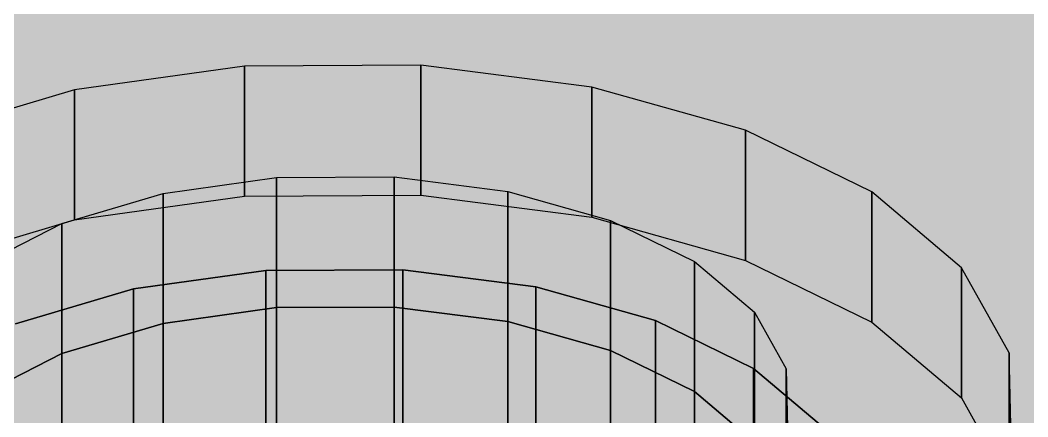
# Model space of a CAD drawing. Header units: millimetres. Extents: x 50 to 612415, y 2 to 4150.
# Drawn here: x 482928.77 to 482949.99, y 1801.54 to 1809.9 of the extents above; entities that cross this region are included whole.
import ezdxf

# ---------------------------------------------------------------- set-up
doc = ezdxf.new("R2010")
doc.units = ezdxf.units.MM
doc.layers.add('HATCH', color=8, linetype='Continuous', lineweight=9)
doc.layers.add('OUTLINE', color=7, linetype='Continuous', lineweight=25)

msp = doc.modelspace()

# ---------------------------------------------------------------- hatches: boundary and pattern name
at = {"layer": 'HATCH', "true_color": 0xccae87}
for points in [[(482234.576, 2327.262), (482730.609, 1881.976), (482942.153, 1803.574)], [(482234.576, 2327.262), (482942.153, 1803.574), (482944.219, 1802.564)], [(482234.576, 2327.262), (482944.219, 1802.564), (483157.235, 1722.918)], [(482942.153, 1798.096), (482730.609, 1876.498), (482234.576, 2321.783)], [(482944.219, 1797.085), (482942.153, 1798.096), (482234.576, 2321.783)], [(483157.235, 1717.44), (482944.219, 1797.085), (482234.576, 2321.783)], [(482150.778, 2160.098), (482727.071, 1878.751), (482942.153, 1798.096)], [(482150.778, 2160.098), (482942.153, 1798.096), (483157.235, 1717.44)], [(482150.778, 2160.098), (483157.235, 1717.44), (483372.318, 1636.784)], [(482150.778, 2153.25), (482942.153, 1791.248), (483157.235, 1710.592)], [(483157.235, 1710.592), (482942.153, 1791.248), (482150.778, 2153.25)], [(482150.778, 2153.25), (483157.235, 1710.592), (483372.318, 1629.936)], [(483372.318, 1629.936), (483157.235, 1710.592), (482150.778, 2153.25)], [(482150.778, 2150.511), (482942.153, 1788.508), (483157.235, 1707.853)], [(483157.235, 1707.853), (482942.153, 1788.508), (482150.778, 2150.511)], [(482150.778, 2150.511), (483157.235, 1707.853), (483372.318, 1627.197)], [(483372.318, 1627.197), (483157.235, 1707.853), (482150.778, 2150.511)], [(482150.778, 2150.511), (483372.318, 1627.197), (483587.4, 1546.541)], [(483587.4, 1546.541), (483372.318, 1627.197), (482150.778, 2150.511)], [(482150.778, 2149.826), (482942.153, 1787.823), (483157.235, 1707.168)], [(483157.235, 1707.168), (482942.153, 1787.823), (482150.778, 2149.826)], [(482150.778, 2149.826), (483157.235, 1707.168), (483372.318, 1626.512)], [(483372.318, 1626.512), (483157.235, 1707.168), (482150.778, 2149.826)], [(482150.778, 2149.826), (483372.318, 1626.512), (483587.4, 1545.856)], [(483587.4, 1545.856), (483372.318, 1626.512), (482150.778, 2149.826)], [(482150.778, 2146.402), (482942.153, 1784.399), (483157.235, 1703.744)], [(483157.235, 1703.744), (482942.153, 1784.399), (482150.778, 2146.402)], [(482150.778, 2146.402), (483157.235, 1703.744), (483372.318, 1623.088)], [(483372.318, 1623.088), (483157.235, 1703.744), (482150.778, 2146.402)], [(482150.778, 2146.402), (483372.318, 1623.088), (483587.4, 1542.432)], [(483587.4, 1542.432), (483372.318, 1623.088), (482150.778, 2146.402)], [(483587.4, 1536.954), (482150.778, 2140.923), (482492.379, 2012.823)], [(483372.318, 1617.609), (483157.235, 1698.265), (482150.778, 2140.923)], [(483587.4, 1536.954), (483372.318, 1617.609), (482150.778, 2140.923)], [(482730.609, 1881.976), (482731.388, 1880.584), (482942.153, 1803.574)], [(482731.388, 1880.584), (482731.42, 1879.14), (482942.153, 1803.574)], [(482731.42, 1879.14), (482730.703, 1877.74), (482942.153, 1803.574)], [(482727.071, 1878.751), (482729.137, 1877.741), (482942.153, 1798.096)], [(482729.137, 1877.741), (482730.609, 1876.498), (482942.153, 1798.096)], [(482730.703, 1877.74), (482933.945, 1804.625), (482936.835, 1804.641)], [(482730.703, 1877.74), (482936.835, 1804.641), (482939.635, 1804.283)], [(482730.703, 1877.74), (482931.162, 1804.236), (482933.945, 1804.625)], [(482730.703, 1877.74), (482939.635, 1804.283), (482942.153, 1803.574)], [(482730.703, 1877.74), (482928.676, 1803.5), (482931.162, 1804.236)], [(482730.609, 1876.498), (482731.388, 1875.106), (482942.153, 1798.096)], [(482942.153, 1798.096), (482731.388, 1875.106), (482730.609, 1876.498)], [(482731.388, 1875.106), (482731.42, 1873.661), (482942.153, 1798.096)], [(482942.153, 1798.096), (482731.42, 1873.661), (482731.388, 1875.106)], [(482731.42, 1873.661), (482730.703, 1872.261), (482942.153, 1798.096)], [(482942.153, 1798.096), (482730.703, 1872.261), (482731.42, 1873.661)], [(482730.703, 1872.261), (482933.945, 1799.147), (482936.835, 1799.163)], [(482936.835, 1799.163), (482933.945, 1799.147), (482730.703, 1872.261)], [(482730.703, 1872.261), (482936.835, 1799.163), (482939.635, 1798.804)], [(482939.635, 1798.804), (482936.835, 1799.163), (482730.703, 1872.261)], [(482730.703, 1872.261), (482939.635, 1798.804), (482942.153, 1798.096)], [(482942.153, 1798.096), (482939.635, 1798.804), (482730.703, 1872.261)], [(482944.219, 1802.564), (482945.692, 1801.32), (483157.235, 1722.918)]]:
    msp.add_hatch(color=43, dxfattribs=at).paths.add_polyline_path(points)
at = {"layer": 'HATCH', "true_color": 0xaeb3b7}
for points in [[(482929.92, 1805.69), (482933.498, 1806.191), (482933.498, 1808.93), (482929.92, 1808.43)], [(482937.214, 1806.211), (482940.813, 1805.75), (482940.813, 1808.49), (482937.214, 1808.951)], [(482934.169, 1803.843), (482931.784, 1803.509), (482931.784, 1806.248), (482934.169, 1806.582)], [(482939.046, 1803.549), (482936.646, 1803.856), (482936.646, 1806.595), (482939.046, 1806.288)], [(482931.162, 1782.322), (482933.945, 1782.712), (482933.945, 1804.625), (482931.162, 1804.236)], [(482936.835, 1782.728), (482939.635, 1782.369), (482939.635, 1804.283), (482936.835, 1804.641)], [(482934.169, 1781.929), (482931.784, 1781.595), (482931.784, 1803.509), (482934.169, 1803.843)], [(482939.046, 1781.635), (482936.646, 1781.942), (482936.646, 1803.856), (482939.046, 1803.549)]]:
    msp.add_hatch(color=253, dxfattribs=at).paths.add_polyline_path(points)
at = {"layer": 'HATCH', "true_color": 0xb7bcc0}
for points in [[(482948.6, 1804.681), (482933.498, 1808.93), (482929.92, 1808.43)], [(482948.6, 1804.681), (482937.214, 1808.951), (482933.498, 1808.93)], [(482948.6, 1804.681), (482940.813, 1808.49), (482937.214, 1808.951)], [(482929.92, 1808.43), (482926.723, 1807.483), (482924.124, 1806.155)], [(482929.92, 1808.43), (482924.124, 1806.155), (482934.169, 1806.582)], [(482929.92, 1808.43), (482934.169, 1806.582), (482936.646, 1806.595)], [(482929.92, 1808.43), (482936.646, 1806.595), (482939.046, 1806.288)], [(482948.6, 1804.681), (482929.92, 1808.43), (482939.046, 1806.288)], [(482948.6, 1804.681), (482944.051, 1807.578), (482940.813, 1808.49)], [(482948.6, 1804.681), (482946.707, 1806.279), (482944.051, 1807.578)], [(482924.124, 1806.155), (482931.784, 1806.248), (482934.169, 1806.582)], [(482924.124, 1806.155), (482929.652, 1805.617), (482931.784, 1806.248)], [(482948.6, 1804.681), (482939.046, 1806.288), (482941.204, 1805.681)], [(482924.124, 1806.155), (482927.92, 1804.732), (482929.652, 1805.617)], [(482929.92, 1805.69), (482933.498, 1806.191), (482948.6, 1801.941)], [(482933.498, 1806.191), (482937.214, 1806.211), (482948.6, 1801.941)], [(482937.214, 1806.211), (482940.813, 1805.75), (482948.6, 1801.941)], [(482924.124, 1803.416), (482926.723, 1804.744), (482929.92, 1805.69)], [(482934.169, 1803.843), (482924.124, 1803.416), (482929.92, 1805.69)], [(482936.646, 1803.856), (482934.169, 1803.843), (482929.92, 1805.69)], [(482939.046, 1803.549), (482936.646, 1803.856), (482929.92, 1805.69)], [(482939.046, 1803.549), (482929.92, 1805.69), (482948.6, 1801.941)], [(482940.813, 1805.75), (482944.051, 1804.839), (482948.6, 1801.941)], [(482948.6, 1804.681), (482941.204, 1805.681), (482942.975, 1804.814)], [(482948.6, 1804.681), (482942.975, 1804.814), (482944.237, 1803.749)], [(482944.051, 1804.839), (482946.707, 1803.54), (482948.6, 1801.941)], [(482939.635, 1804.283), (482933.945, 1804.625), (482931.162, 1804.236)], [(482939.635, 1804.283), (482936.835, 1804.641), (482933.945, 1804.625)], [(482941.102, 1795.34), (482949.601, 1802.891), (482948.6, 1804.681)], [(482941.102, 1795.34), (482948.6, 1804.681), (482944.317, 1800.118)], [(482948.6, 1804.681), (482944.237, 1803.749), (482944.905, 1802.556)], [(482948.6, 1804.681), (482944.932, 1801.318), (482944.317, 1800.118)], [(482948.6, 1804.681), (482944.905, 1802.556), (482944.932, 1801.318)], [(482939.635, 1804.283), (482931.162, 1804.236), (482928.676, 1803.5)], [(482939.635, 1804.283), (482928.676, 1803.5), (482934.169, 1803.843)], [(482939.635, 1804.283), (482934.169, 1803.843), (482936.646, 1803.856)], [(482939.635, 1804.283), (482936.646, 1803.856), (482939.046, 1803.549)], [(482939.635, 1804.283), (482939.046, 1803.549), (482941.204, 1802.941)], [(482939.635, 1804.283), (482941.204, 1802.941), (482942.975, 1802.075)], [(482946.47, 1799.929), (482942.153, 1803.574), (482939.635, 1804.283)], [(482946.47, 1799.929), (482939.635, 1804.283), (482942.975, 1802.075)], [(482934.169, 1803.843), (482931.784, 1803.509), (482924.124, 1803.416)], [(482928.676, 1803.5), (482931.784, 1803.509), (482934.169, 1803.843)], [(482931.784, 1803.509), (482929.652, 1802.878), (482924.124, 1803.416)], [(482928.676, 1803.5), (482926.655, 1802.467), (482931.784, 1803.509)], [(482926.655, 1802.467), (482929.652, 1802.878), (482931.784, 1803.509)], [(482941.204, 1802.941), (482939.046, 1803.549), (482948.6, 1801.941)], [(482946.47, 1799.929), (482944.219, 1802.564), (482942.153, 1803.574)], [(482929.652, 1802.878), (482927.92, 1801.992), (482924.124, 1803.416)], [(482926.655, 1802.467), (482927.92, 1801.992), (482929.652, 1802.878)], [(482941.102, 1795.34), (482949.642, 1801.034), (482949.601, 1802.891)], [(482942.975, 1802.075), (482941.204, 1802.941), (482948.6, 1801.941)], [(482946.47, 1799.929), (482945.692, 1801.32), (482944.219, 1802.564)], [(482944.237, 1801.01), (482942.975, 1802.075), (482948.6, 1801.941)], [(482946.47, 1799.929), (482942.975, 1802.075), (482944.237, 1801.01)], [(482948.6, 1801.941), (482949.601, 1800.152), (482941.102, 1792.601)], [(482944.317, 1797.379), (482948.6, 1801.941), (482941.102, 1792.601)], [(482944.905, 1799.817), (482944.237, 1801.01), (482948.6, 1801.941)], [(482944.317, 1797.379), (482944.932, 1798.578), (482948.6, 1801.941)], [(482944.932, 1798.578), (482944.905, 1799.817), (482948.6, 1801.941)]]:
    msp.add_hatch(color=9, dxfattribs=at).paths.add_polyline_path(points)
at = {"layer": 'HATCH', "true_color": 0xaeb4b7}
for points in [[(482933.498, 1806.191), (482937.214, 1806.211), (482937.214, 1808.951), (482933.498, 1808.93)], [(482936.646, 1803.856), (482934.169, 1803.843), (482934.169, 1806.582), (482936.646, 1806.595)], [(482933.945, 1782.712), (482936.835, 1782.728), (482936.835, 1804.641), (482933.945, 1804.625)], [(482936.646, 1781.942), (482934.169, 1781.929), (482934.169, 1803.843), (482936.646, 1803.856)]]:
    msp.add_hatch(color=253, dxfattribs=at).paths.add_polyline_path(points)
at = {"layer": 'HATCH', "true_color": 0xadb2b6}
for points in [[(482926.723, 1804.744), (482929.92, 1805.69), (482929.92, 1808.43), (482926.723, 1807.483)], [(482940.813, 1805.75), (482944.051, 1804.839), (482944.051, 1807.578), (482940.813, 1808.49)], [(482931.784, 1803.509), (482929.652, 1802.878), (482929.652, 1805.617), (482931.784, 1806.248)], [(482941.204, 1802.941), (482939.046, 1803.549), (482939.046, 1806.288), (482941.204, 1805.681)], [(482928.676, 1781.586), (482931.162, 1782.322), (482931.162, 1804.236), (482928.676, 1803.5)], [(482939.635, 1782.369), (482942.153, 1781.66), (482942.153, 1803.574), (482939.635, 1804.283)], [(482931.784, 1781.595), (482929.652, 1780.964), (482929.652, 1802.878), (482931.784, 1803.509)], [(482941.204, 1781.028), (482939.046, 1781.635), (482939.046, 1803.549), (482941.204, 1802.941)]]:
    msp.add_hatch(color=253, dxfattribs=at).paths.add_polyline_path(points)
at = {"layer": 'HATCH', "true_color": 0xabb0b4}
for points in [[(482944.051, 1804.839), (482946.707, 1803.54), (482946.707, 1806.279), (482944.051, 1807.578)], [(482929.652, 1802.878), (482927.92, 1801.992), (482927.92, 1804.732), (482929.652, 1805.617)], [(482942.975, 1802.075), (482941.204, 1802.941), (482941.204, 1805.681), (482942.975, 1804.814)], [(482942.153, 1781.66), (482944.219, 1780.65), (482944.219, 1802.564), (482942.153, 1803.574)], [(482929.652, 1780.964), (482927.92, 1780.079), (482927.92, 1801.992), (482929.652, 1802.878)], [(482942.975, 1780.162), (482941.204, 1781.028), (482941.204, 1802.941), (482942.975, 1802.075)]]:
    msp.add_hatch(color=253, dxfattribs=at).paths.add_polyline_path(points)
at = {"layer": 'HATCH', "true_color": 0xa9aeb1}
for points in [[(482946.707, 1803.54), (482948.6, 1801.941), (482948.6, 1804.681), (482946.707, 1806.279)], [(482944.237, 1801.01), (482942.975, 1802.075), (482942.975, 1804.814), (482944.237, 1803.749)], [(482944.219, 1780.65), (482945.692, 1779.406), (482945.692, 1801.32), (482944.219, 1802.564)], [(482944.237, 1779.096), (482942.975, 1780.162), (482942.975, 1802.075), (482944.237, 1801.01)]]:
    msp.add_hatch(color=253, dxfattribs=at).paths.add_polyline_path(points)
at = {"layer": 'HATCH', "true_color": 0xc2a680}
for points in [[(482933.945, 1799.147), (482931.162, 1798.758), (482931.162, 1804.236), (482933.945, 1804.625)], [(482939.635, 1798.804), (482936.835, 1799.163), (482936.835, 1804.641), (482939.635, 1804.283)]]:
    msp.add_hatch(color=43, dxfattribs=at).paths.add_polyline_path(points)
at = {"layer": 'HATCH', "true_color": 0xc2a681}
msp.add_hatch(color=43, dxfattribs=at).paths.add_polyline_path([(482936.835, 1799.163), (482933.945, 1799.147), (482933.945, 1804.625), (482936.835, 1804.641)])
at = {"layer": 'HATCH', "true_color": 0xa6abae}
for points in [[(482948.6, 1801.941), (482949.601, 1800.152), (482949.601, 1802.891), (482948.6, 1804.681)], [(482944.905, 1799.817), (482944.237, 1801.01), (482944.237, 1803.749), (482944.905, 1802.556)]]:
    msp.add_hatch(color=253, dxfattribs=at).paths.add_polyline_path(points)
at = {"layer": 'HATCH', "true_color": 0xc0a480}
msp.add_hatch(color=33, dxfattribs=at).paths.add_polyline_path([(482931.162, 1798.758), (482928.676, 1798.021), (482928.676, 1803.5), (482931.162, 1804.236)])
at = {"layer": 'HATCH', "true_color": 0xc1a580}
msp.add_hatch(color=33, dxfattribs=at).paths.add_polyline_path([(482942.153, 1798.096), (482939.635, 1798.804), (482939.635, 1804.283), (482942.153, 1803.574)])
at = {"layer": 'HATCH', "true_color": 0xbfa37e}
msp.add_hatch(color=33, dxfattribs=at).paths.add_polyline_path([(482944.219, 1797.085), (482942.153, 1798.096), (482942.153, 1803.574), (482944.219, 1802.564)])
at = {"layer": 'HATCH', "true_color": 0xa3a8ab}
for points in [[(482949.601, 1800.152), (482949.642, 1798.295), (482949.642, 1801.034), (482949.601, 1802.891)], [(482944.932, 1798.578), (482944.905, 1799.817), (482944.905, 1802.556), (482944.932, 1801.318)]]:
    msp.add_hatch(color=253, dxfattribs=at).paths.add_polyline_path(points)
at = {"layer": 'HATCH', "true_color": 0xbca17d}
msp.add_hatch(color=33, dxfattribs=at).paths.add_polyline_path([(482945.692, 1795.842), (482944.219, 1797.085), (482944.219, 1802.564), (482945.692, 1801.32)])

# ---------------------------------------------------------------- linework, layer by layer
at = {"layer": 'OUTLINE', "color": 139, "true_color": 0x42544a}
for p, q in [((482933.498, 1808.93), (482929.92, 1808.43)), ((482933.498, 1808.93), (482929.92, 1808.43)), ((482937.214, 1808.951), (482933.498, 1808.93)), ((482937.214, 1808.951), (482933.498, 1808.93)), ((482933.498, 1808.93), (482933.498, 1806.191)), ((482933.498, 1806.191), (482933.498, 1808.93)), ((482937.214, 1806.211), (482937.214, 1808.951)), ((482940.813, 1808.49), (482937.214, 1808.951)), ((482937.214, 1808.951), (482937.214, 1806.211)), ((482940.813, 1808.49), (482937.214, 1808.951)), ((482929.92, 1808.43), (482926.723, 1807.483)), ((482929.92, 1808.43), (482926.723, 1807.483)), ((482929.92, 1808.43), (482929.92, 1805.69)), ((482929.92, 1805.69), (482929.92, 1808.43)), ((482940.813, 1805.75), (482940.813, 1808.49)), ((482944.051, 1807.578), (482940.813, 1808.49)), ((482940.813, 1808.49), (482940.813, 1805.75)), ((482944.051, 1807.578), (482940.813, 1808.49)), ((482944.051, 1804.839), (482944.051, 1807.578)), ((482946.707, 1806.279), (482944.051, 1807.578)), ((482944.051, 1807.578), (482944.051, 1804.839)), ((482946.707, 1806.279), (482944.051, 1807.578)), ((482931.784, 1806.248), (482934.169, 1806.582)), ((482931.784, 1806.248), (482934.169, 1806.582)), ((482934.169, 1806.582), (482936.646, 1806.595)), ((482934.169, 1806.582), (482936.646, 1806.595)), ((482934.169, 1803.843), (482934.169, 1806.582)), ((482934.169, 1806.582), (482934.169, 1803.843)), ((482936.646, 1806.595), (482939.046, 1806.288)), ((482936.646, 1806.595), (482936.646, 1803.856)), ((482936.646, 1803.856), (482936.646, 1806.595)), ((482936.646, 1806.595), (482939.046, 1806.288)), ((482929.652, 1805.617), (482931.784, 1806.248)), ((482929.652, 1805.617), (482931.784, 1806.248)), ((482931.784, 1803.509), (482931.784, 1806.248)), ((482931.784, 1806.248), (482931.784, 1803.509)), ((482939.046, 1806.288), (482939.046, 1803.549)), ((482939.046, 1803.549), (482939.046, 1806.288)), ((482939.046, 1806.288), (482941.204, 1805.681)), ((482939.046, 1806.288), (482941.204, 1805.681)), ((482946.707, 1803.54), (482946.707, 1806.279)), ((482948.6, 1804.681), (482946.707, 1806.279)), ((482948.6, 1804.681), (482946.707, 1806.279)), ((482946.707, 1806.279), (482946.707, 1803.54)), ((482929.92, 1805.69), (482933.498, 1806.191)), ((482929.92, 1805.69), (482933.498, 1806.191)), ((482933.498, 1806.191), (482937.214, 1806.211)), ((482933.498, 1806.191), (482937.214, 1806.211)), ((482937.214, 1806.211), (482940.813, 1805.75)), ((482937.214, 1806.211), (482940.813, 1805.75)), ((482926.723, 1804.744), (482929.92, 1805.69)), ((482926.723, 1804.744), (482929.92, 1805.69)), ((482927.92, 1804.732), (482929.652, 1805.617)), ((482927.92, 1804.732), (482929.652, 1805.617)), ((482929.652, 1802.878), (482929.652, 1805.617)), ((482929.652, 1805.617), (482929.652, 1802.878)), ((482940.813, 1805.75), (482944.051, 1804.839)), ((482940.813, 1805.75), (482944.051, 1804.839)), ((482941.204, 1805.681), (482941.204, 1802.941)), ((482941.204, 1802.941), (482941.204, 1805.681)), ((482941.204, 1805.681), (482942.975, 1804.814)), ((482941.204, 1805.681), (482942.975, 1804.814)), ((482942.975, 1804.814), (482942.975, 1802.075)), ((482942.975, 1802.075), (482942.975, 1804.814)), ((482942.975, 1804.814), (482944.237, 1803.749)), ((482942.975, 1804.814), (482944.237, 1803.749)), ((482944.051, 1804.839), (482946.707, 1803.54)), ((482944.051, 1804.839), (482946.707, 1803.54)), ((482931.162, 1804.236), (482933.945, 1804.625)), ((482933.945, 1804.625), (482931.162, 1804.236)), ((482931.162, 1804.236), (482933.945, 1804.625)), ((482933.945, 1804.625), (482931.162, 1804.236)), ((482933.945, 1804.625), (482936.835, 1804.641)), ((482936.835, 1804.641), (482933.945, 1804.625)), ((482933.945, 1804.625), (482936.835, 1804.641)), ((482936.835, 1804.641), (482933.945, 1804.625)), ((482933.945, 1804.625), (482933.945, 1782.712)), ((482933.945, 1782.712), (482933.945, 1804.625)), ((482933.945, 1799.147), (482933.945, 1804.625)), ((482933.945, 1804.625), (482933.945, 1799.147)), ((482936.835, 1804.641), (482939.635, 1804.283)), ((482936.835, 1782.728), (482936.835, 1804.641)), ((482939.635, 1804.283), (482936.835, 1804.641)), ((482936.835, 1804.641), (482936.835, 1782.728)), ((482936.835, 1804.641), (482936.835, 1799.163)), ((482936.835, 1799.163), (482936.835, 1804.641)), ((482936.835, 1804.641), (482939.635, 1804.283)), ((482939.635, 1804.283), (482936.835, 1804.641)), ((482948.6, 1801.941), (482948.6, 1804.681)), ((482949.601, 1802.891), (482948.6, 1804.681)), ((482948.6, 1804.681), (482948.6, 1801.941)), ((482949.601, 1802.891), (482948.6, 1804.681)), ((482928.676, 1803.5), (482931.162, 1804.236)), ((482931.162, 1804.236), (482928.676, 1803.5)), ((482928.676, 1803.5), (482931.162, 1804.236)), ((482931.162, 1804.236), (482928.676, 1803.5)), ((482931.162, 1804.236), (482931.162, 1782.322)), ((482931.162, 1782.322), (482931.162, 1804.236)), ((482931.162, 1798.758), (482931.162, 1804.236)), ((482931.162, 1804.236), (482931.162, 1798.758)), ((482939.635, 1804.283), (482942.153, 1803.574)), ((482939.635, 1782.369), (482939.635, 1804.283)), ((482942.153, 1803.574), (482939.635, 1804.283)), ((482939.635, 1804.283), (482939.635, 1782.369)), ((482939.635, 1804.283), (482939.635, 1798.804)), ((482939.635, 1798.804), (482939.635, 1804.283)), ((482939.635, 1804.283), (482942.153, 1803.574)), ((482942.153, 1803.574), (482939.635, 1804.283)), ((482931.784, 1803.509), (482934.169, 1803.843)), ((482931.784, 1803.509), (482934.169, 1803.843)), ((482934.169, 1803.843), (482931.784, 1803.509)), ((482934.169, 1803.843), (482931.784, 1803.509)), ((482934.169, 1803.843), (482936.646, 1803.856)), ((482936.646, 1803.856), (482934.169, 1803.843)), ((482934.169, 1803.843), (482936.646, 1803.856)), ((482936.646, 1803.856), (482934.169, 1803.843)), ((482934.169, 1781.929), (482934.169, 1803.843)), ((482934.169, 1803.843), (482934.169, 1781.929)), ((482936.646, 1803.856), (482936.646, 1781.942)), ((482936.646, 1781.942), (482936.646, 1803.856)), ((482936.646, 1803.856), (482939.046, 1803.549)), ((482939.046, 1803.549), (482936.646, 1803.856)), ((482936.646, 1803.856), (482939.046, 1803.549)), ((482939.046, 1803.549), (482936.646, 1803.856)), ((482944.237, 1803.749), (482944.237, 1801.01)), ((482944.237, 1803.749), (482944.905, 1802.556)), ((482944.237, 1801.01), (482944.237, 1803.749)), ((482944.237, 1803.749), (482944.905, 1802.556)), ((482929.652, 1802.878), (482931.784, 1803.509)), ((482931.784, 1803.509), (482929.652, 1802.878)), ((482929.652, 1802.878), (482931.784, 1803.509)), ((482931.784, 1803.509), (482929.652, 1802.878)), ((482931.784, 1781.595), (482931.784, 1803.509)), ((482931.784, 1803.509), (482931.784, 1781.595)), ((482939.046, 1803.549), (482939.046, 1781.635)), ((482939.046, 1781.635), (482939.046, 1803.549)), ((482939.046, 1803.549), (482941.204, 1802.941)), ((482939.046, 1803.549), (482941.204, 1802.941)), ((482941.204, 1802.941), (482939.046, 1803.549)), ((482941.204, 1802.941), (482939.046, 1803.549)), ((482942.153, 1803.574), (482944.219, 1802.564)), ((482942.153, 1781.66), (482942.153, 1803.574)), ((482944.219, 1802.564), (482942.153, 1803.574)), ((482942.153, 1803.574), (482942.153, 1781.66)), ((482942.153, 1803.574), (482942.153, 1798.096)), ((482942.153, 1798.096), (482942.153, 1803.574)), ((482942.153, 1803.574), (482944.219, 1802.564)), ((482944.219, 1802.564), (482942.153, 1803.574)), ((482946.707, 1803.54), (482948.6, 1801.941)), ((482946.707, 1803.54), (482948.6, 1801.941)), ((482927.92, 1801.992), (482929.652, 1802.878)), ((482929.652, 1802.878), (482927.92, 1801.992)), ((482927.92, 1801.992), (482929.652, 1802.878)), ((482929.652, 1802.878), (482927.92, 1801.992)), ((482929.652, 1780.964), (482929.652, 1802.878)), ((482929.652, 1802.878), (482929.652, 1780.964)), ((482941.204, 1802.941), (482941.204, 1781.028)), ((482941.204, 1781.028), (482941.204, 1802.941)), ((482941.204, 1802.941), (482942.975, 1802.075)), ((482941.204, 1802.941), (482942.975, 1802.075)), ((482942.975, 1802.075), (482941.204, 1802.941)), ((482942.975, 1802.075), (482941.204, 1802.941)), ((482949.601, 1800.152), (482949.601, 1802.891)), ((482949.642, 1801.034), (482949.601, 1802.891)), ((482949.601, 1802.891), (482949.601, 1800.152)), ((482949.642, 1801.034), (482949.601, 1802.891)), ((482944.219, 1780.65), (482944.219, 1802.564)), ((482945.692, 1801.32), (482944.219, 1802.564)), ((482944.219, 1802.564), (482944.219, 1780.65)), ((482944.219, 1802.564), (482944.219, 1797.085)), ((482944.219, 1797.085), (482944.219, 1802.564)), ((482944.219, 1802.564), (482945.692, 1801.32)), ((482945.692, 1801.32), (482944.219, 1802.564)), ((482944.219, 1802.564), (482945.692, 1801.32)), ((482944.905, 1802.556), (482944.905, 1799.817)), ((482944.905, 1802.556), (482944.932, 1801.318)), ((482944.905, 1799.817), (482944.905, 1802.556)), ((482944.905, 1802.556), (482944.932, 1801.318)), ((482942.975, 1802.075), (482942.975, 1780.162)), ((482942.975, 1780.162), (482942.975, 1802.075)), ((482942.975, 1802.075), (482944.237, 1801.01)), ((482944.237, 1801.01), (482942.975, 1802.075)), ((482944.237, 1801.01), (482942.975, 1802.075)), ((482942.975, 1802.075), (482944.237, 1801.01)), ((482948.6, 1801.941), (482949.601, 1800.152)), ((482948.6, 1801.941), (482949.601, 1800.152))]:
    msp.add_line(p, q, dxfattribs=at)

doc.saveas('drawing.dxf')
